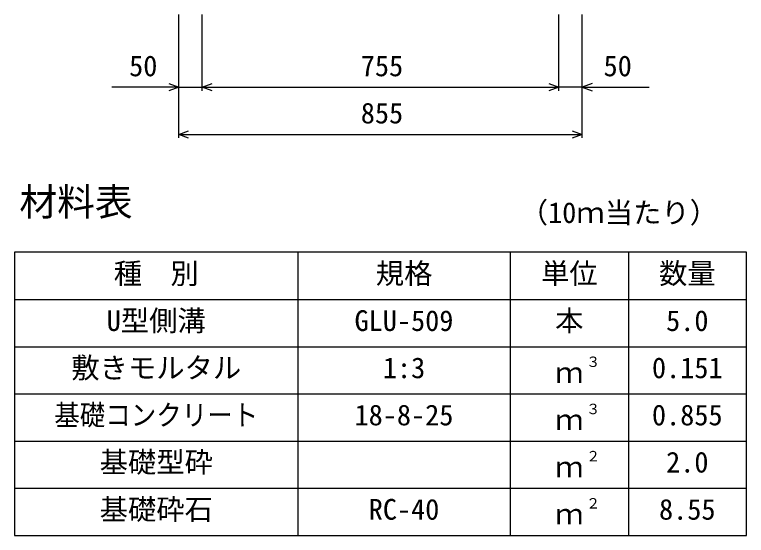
# Model space of a CAD drawing. Units: millimetres, scale not verified. Extents: x -25200 to 25200, y -8910 to 8910.
# Drawn here: x 7131 to 8681, y -4704 to -3600 of the extents above; entities that cross this region are included whole.
import ezdxf
from ezdxf.enums import TextEntityAlignment as Align

# ---------------------------------------------------------------- set-up
doc = ezdxf.new("R2010")
doc.units = ezdxf.units.MM
doc.header["$LTSCALE"] = 30
for name, color, linetype, lineweight in [('0-0_DIM', 7, 'Continuous', 25), ('0-3_HYO', 3, 'Continuous', 25), ('0-4_HYO2', 4, 'Continuous', 25), ('0-7_TXT', 7, 'Continuous', 25)]:
    doc.layers.add(name, color=color, linetype=linetype, lineweight=lineweight)
doc.styles.add('ＭＳ ゴシック', font='')
doc.styles.get('ＭＳ ゴシック').set_extended_font_data('MS Gothic')

msp = doc.modelspace()

# ---------------------------------------------------------------- linework, layer by layer
at = {"layer": '0-0_DIM'}
for p, q in [((7478.6, -3861.32), (7478.6, -3599.95)), ((7528.6, -3761.32), (7528.6, -3599.95)), ((8283.6, -3761.32), (8283.6, -3599.95)), ((8333.6, -3861.32), (8333.6, -3599.95)), ((7478.6, -3753.82), (7336.8, -3753.82)), ((7478.6, -3753.82), (7528.6, -3753.82)), ((7528.6, -3753.82), (8283.6, -3753.82)), ((8333.6, -3753.82), (8283.6, -3753.82)), ((8333.6, -3753.82), (8475.39, -3753.82)), ((7478.6, -3853.82), (8333.6, -3853.82))]:
    msp.add_line(p, q, dxfattribs=at)
for points in [[(7457.45, -3746.12), (7478.6, -3753.82), (7457.45, -3761.52)], [(7549.74, -3761.52), (7528.6, -3753.82), (7549.74, -3746.12)], [(8262.45, -3746.12), (8283.6, -3753.82), (8262.45, -3761.52)], [(8354.74, -3746.12), (8333.6, -3753.82), (8354.74, -3761.52)], [(7499.74, -3861.52), (7478.6, -3853.82), (7499.74, -3846.12)], [(8312.45, -3846.12), (8333.6, -3853.82), (8312.45, -3861.52)]]:
    msp.add_lwpolyline(points, dxfattribs=at)
at = {"layer": '0-3_HYO'}
for p, q in [((7731.1, -4103.82), (7731.1, -4703.82)), ((8181.1, -4103.82), (8181.1, -4703.82)), ((8431.1, -4103.82), (8431.1, -4703.82)), ((7131.1, -4203.82), (8681.1, -4203.82))]:
    msp.add_line(p, q, dxfattribs=at)
msp.add_lwpolyline([(7131.1, -4703.82), (8681.1, -4703.82), (8681.1, -4103.82), (7131.1, -4103.82)], close=True, dxfattribs=at)
at = {"layer": '0-4_HYO2'}
for p, q in [((7131.1, -4303.82), (8681.1, -4303.82)), ((7131.1, -4403.82), (8681.1, -4403.82)), ((7131.1, -4503.82), (8681.1, -4503.82)), ((7131.1, -4603.82), (8681.1, -4603.82))]:
    msp.add_line(p, q, dxfattribs=at)

# ---------------------------------------------------------------- texts
at = {"layer": '0-0_DIM', "style": 'ＭＳ ゴシック'}
for s, p in [('50', (7373.6, -3743.82)), ('755', (7864.36, -3743.82)), ('50', (8378.6, -3743.82)), ('855', (7864.36, -3843.82))]:
    msp.add_text(s, height=43.99, dxfattribs=at).set_placement(p, align=Align.BOTTOM_LEFT)
at = {"layer": '0-7_TXT', "style": 'ＭＳ ゴシック'}
for s, height, p in [('材料表', 58.65, (7141.1, -4043.82)), ('（10ｍ当たり）', 43.99, (8201.1, -4054.82)), ('種\u3000別', 43.99, (7341.1, -4183.82)), ('規格', 43.99, (7896.1, -4183.82)), ('単位', 43.99, (8246.1, -4183.82)), ('数量', 43.99, (8496.1, -4183.82)), ('U型側溝', 43.99, (7326.1, -4283.82)), ('GLU-509', 43.99, (7851.1, -4283.82)), ('本', 43.99, (8276.1, -4283.82)), ('5.0', 43.99, (8511.1, -4283.82)), ('敷きモルタル', 43.99, (7251.1, -4383.82)), ('３', 21.99, (8341.64, -4353.45)), ('1:3', 43.99, (7911.1, -4383.82)), ('0.151', 43.99, (8481.1, -4383.82)), ('ｍ', 43.99, (8276.1, -4393.82)), ('18-8-25', 43.99, (7851.1, -4483.82)), ('３', 21.99, (8341.64, -4453.45)), ('0.855', 43.99, (8481.1, -4483.82)), ('ｍ', 43.99, (8276.1, -4493.82)), ('基礎型砕', 43.99, (7311.1, -4583.82)), ('２', 21.99, (8341.64, -4553.45)), ('2.0', 43.99, (8511.1, -4583.82)), ('ｍ', 43.99, (8276.1, -4593.82)), ('基礎砕石', 43.99, (7311.1, -4683.82)), ('RC-40', 43.99, (7881.1, -4683.82)), ('２', 21.99, (8341.64, -4653.45)), ('8.55', 43.99, (8496.1, -4683.82)), ('ｍ', 43.99, (8276.1, -4693.82))]:
    msp.add_text(s, height=height, dxfattribs=at).set_placement(p, align=Align.BOTTOM_LEFT)
at = {"layer": '0-7_TXT', "style": 'ＭＳ ゴシック', "width": 0.9}
msp.add_text('基礎コンクリート', height=43.99, dxfattribs=at).set_placement((7215.1, -4483.82), align=Align.BOTTOM_LEFT)

doc.saveas('drawing.dxf')
